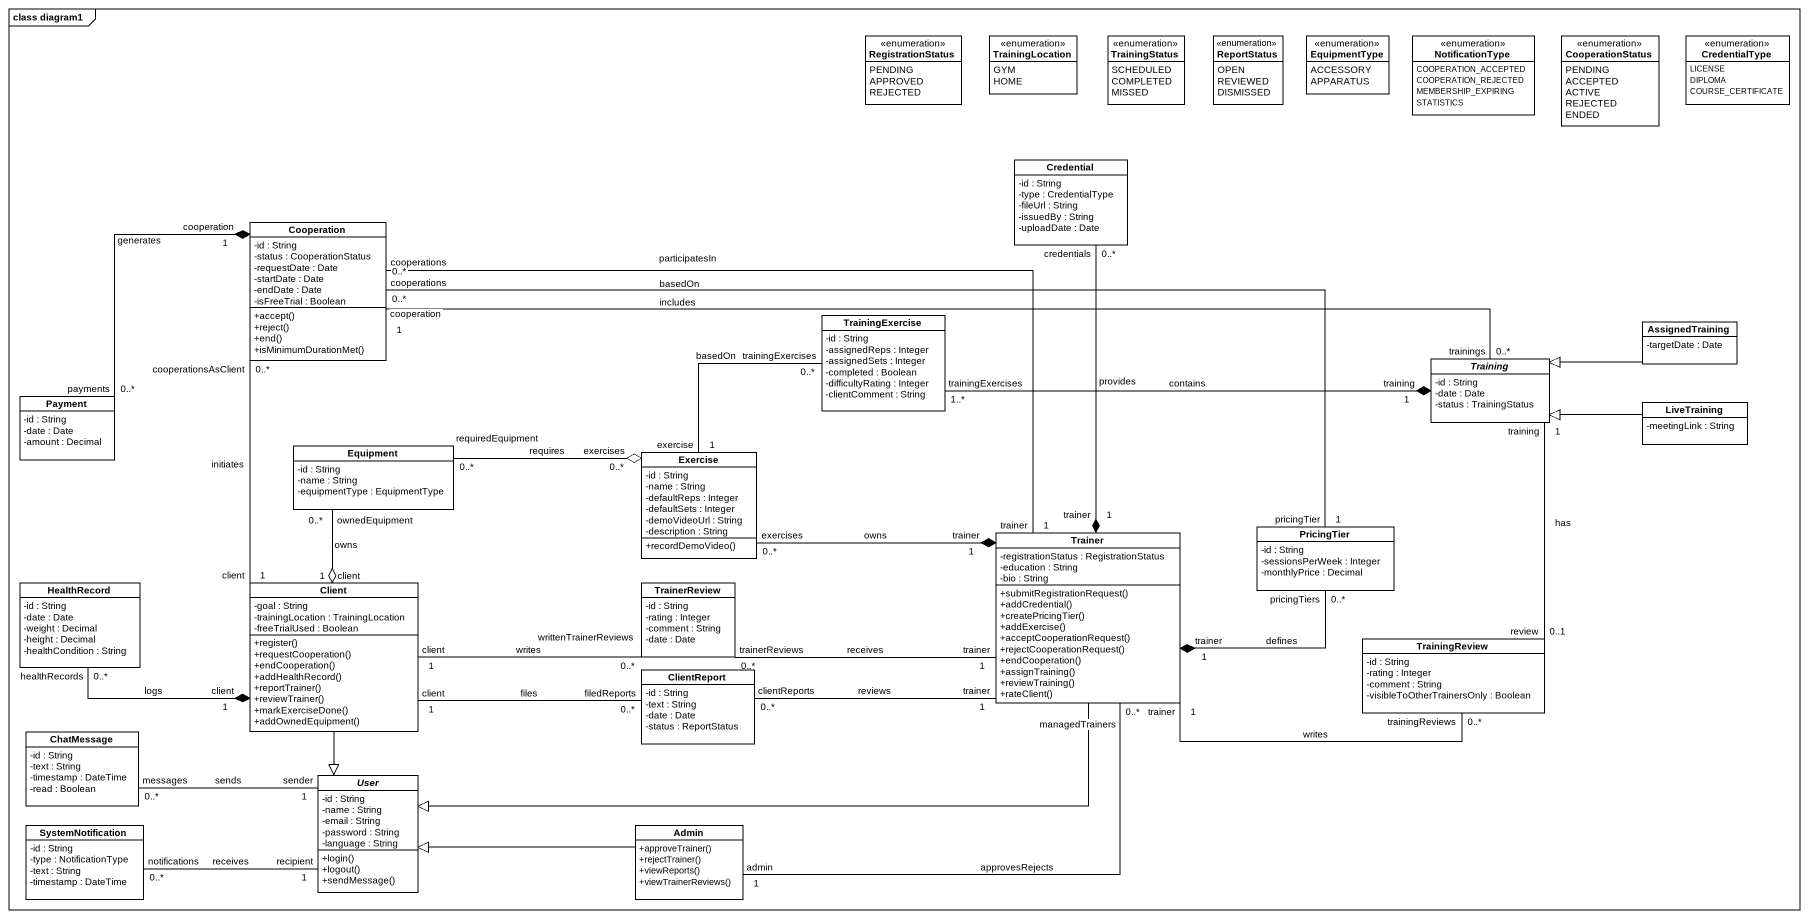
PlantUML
@startuml
mainframe class diagram1
hide circle
hide empty members
skinparam classAttributeIconSize 0
enum RegistrationStatus {
  PENDING
  APPROVED
  REJECTED
}
enum TrainingLocation {
  GYM
  HOME
}
enum TrainingStatus {
  SCHEDULED
  COMPLETED
  MISSED
}
enum ReportStatus {
  OPEN
  REVIEWED
  DISMISSED
}
enum EquipmentType {
  ACCESSORY
  APPARATUS
}
enum NotificationType {
  COOPERATION_ACCEPTED
  COOPERATION_REJECTED
  MEMBERSHIP_EXPIRING
  STATISTICS
}
enum CooperationStatus {
  PENDING
  ACCEPTED
  ACTIVE
  REJECTED
  ENDED
}
enum CredentialType {
  LICENSE
  DIPLOMA
  COURSE_CERTIFICATE
}
class Credential {
  -id : String
  -type : CredentialType
  -fileUrl : String
  -issuedBy : String
  -uploadDate : Date
}
class Cooperation {
  -id : String
  -status : CooperationStatus
  -requestDate : Date
  -startDate : Date
  -endDate : Date
  -isFreeTrial : Boolean
  +accept()
  +reject()
  +end()
  +isMinimumDurationMet()
}
class TrainingExercise {
  -id : String
  -assignedReps : Integer
  -assignedSets : Integer
  -completed : Boolean
  -difficultyRating : Integer
  -clientComment : String
}
class AssignedTraining {
  -targetDate : Date
}
abstract class Training {
  -id : String
  -date : Date
  -status : TrainingStatus
}
class Payment {
  -id : String
  -date : Date
  -amount : Decimal
}
class LiveTraining {
  -meetingLink : String
}
class Equipment {
  -id : String
  -name : String
  -equipmentType : EquipmentType
}
class Exercise {
  -id : String
  -name : String
  -defaultReps : Integer
  -defaultSets : Integer
  -demoVideoUrl : String
  -description : String
  +recordDemoVideo()
}
class PricingTier {
  -id : String
  -sessionsPerWeek : Integer
  -monthlyPrice : Decimal
}
class Trainer {
  -registrationStatus : RegistrationStatus
  -education : String
  -bio : String
  +submitRegistrationRequest()
  +addCredential()
  +createPricingTier()
  +addExercise()
  +acceptCooperationRequest()
  +rejectCooperationRequest()
  +endCooperation()
  +assignTraining()
  +reviewTraining()
  +rateClient()
}
class HealthRecord {
  -id : String
  -date : Date
  -weight : Decimal
  -height : Decimal
  -healthCondition : String
}
class Client {
  -goal : String
  -trainingLocation : TrainingLocation
  -freeTrialUsed : Boolean
  +register()
  +requestCooperation()
  +endCooperation()
  +addHealthRecord()
  +reportTrainer()
  +reviewTrainer()
  +markExerciseDone()
  +addOwnedEquipment()
}
class TrainerReview {
  -id : String
  -rating : Integer
  -comment : String
  -date : Date
}
class TrainingReview {
  -id : String
  -rating : Integer
  -comment : String
  -visibleToOtherTrainersOnly : Boolean
}
class ClientReport {
  -id : String
  -text : String
  -date : Date
  -status : ReportStatus
}
class ChatMessage {
  -id : String
  -text : String
  -timestamp : DateTime
  -read : Boolean
}
abstract class User {
  -id : String
  -name : String
  -email : String
  -password : String
  -language : String
  +login()
  +logout()
  +sendMessage()
}
class SystemNotification {
  -id : String
  -type : NotificationType
  -text : String
  -timestamp : DateTime
}
class Admin {
  +approveTrainer()
  +rejectTrainer()
  +viewReports()
  +viewTrainerReviews()
}
Credential "credentials\n0..*" --* "trainer\n1" Trainer : provides
Cooperation "cooperations\n0..*" -right- "trainer\n1" Trainer : participatesIn
Cooperation "cooperationsAsClient\n0..*" -- "client\n1" Client : initiates
TrainingExercise "trainingExercises\n1..*" -right-* "training\n1" Training : contains
AssignedTraining -left-|> Training
Training "trainings\n0..*" -left- "cooperation\n1" Cooperation : includes
Payment "payments\n0..*" -right-* "cooperation\n1" Cooperation : generates
LiveTraining -left-|> Training
Equipment "requiredEquipment\n0..*" -right-o "exercises\n0..*" Exercise : requires
Equipment "ownedEquipment\n0..*" --o "client\n1" Client : owns
Exercise "exercise\n1" -up- "trainingExercises\n0..*" TrainingExercise : basedOn
Exercise "exercises\n0..*" -right-* "trainer\n1" Trainer : owns
PricingTier "pricingTier\n1" -left- "cooperations\n0..*" Cooperation : basedOn
PricingTier "pricingTiers\n0..*" -left-* "trainer\n1" Trainer : defines
Trainer -left-|> User
Trainer "managedTrainers\n0..*" -- "admin\n1" Admin : approvesRejects
HealthRecord "healthRecords\n0..*" -right-* "client\n1" Client : logs
Client --|> User
TrainerReview "trainerReviews\n0..*" -right- "trainer\n1" Trainer : receives
TrainerReview "writtenTrainerReviews\n0..*" -left- "client\n1" Client : writes
TrainingReview "review\n0..1" -up- "training\n1" Training : has
TrainingReview "trainingReviews\n0..*" -left- "trainer\n1" Trainer : writes
ClientReport "clientReports\n0..*" -right- "trainer\n1" Trainer : reviews
ClientReport "filedReports\n0..*" -left- "client\n1" Client : files
ChatMessage "messages\n0..*" -right- "sender\n1" User : sends
SystemNotification "notifications\n0..*" -right- "recipient\n1" User : receives
Admin -left-|> User
@enduml
